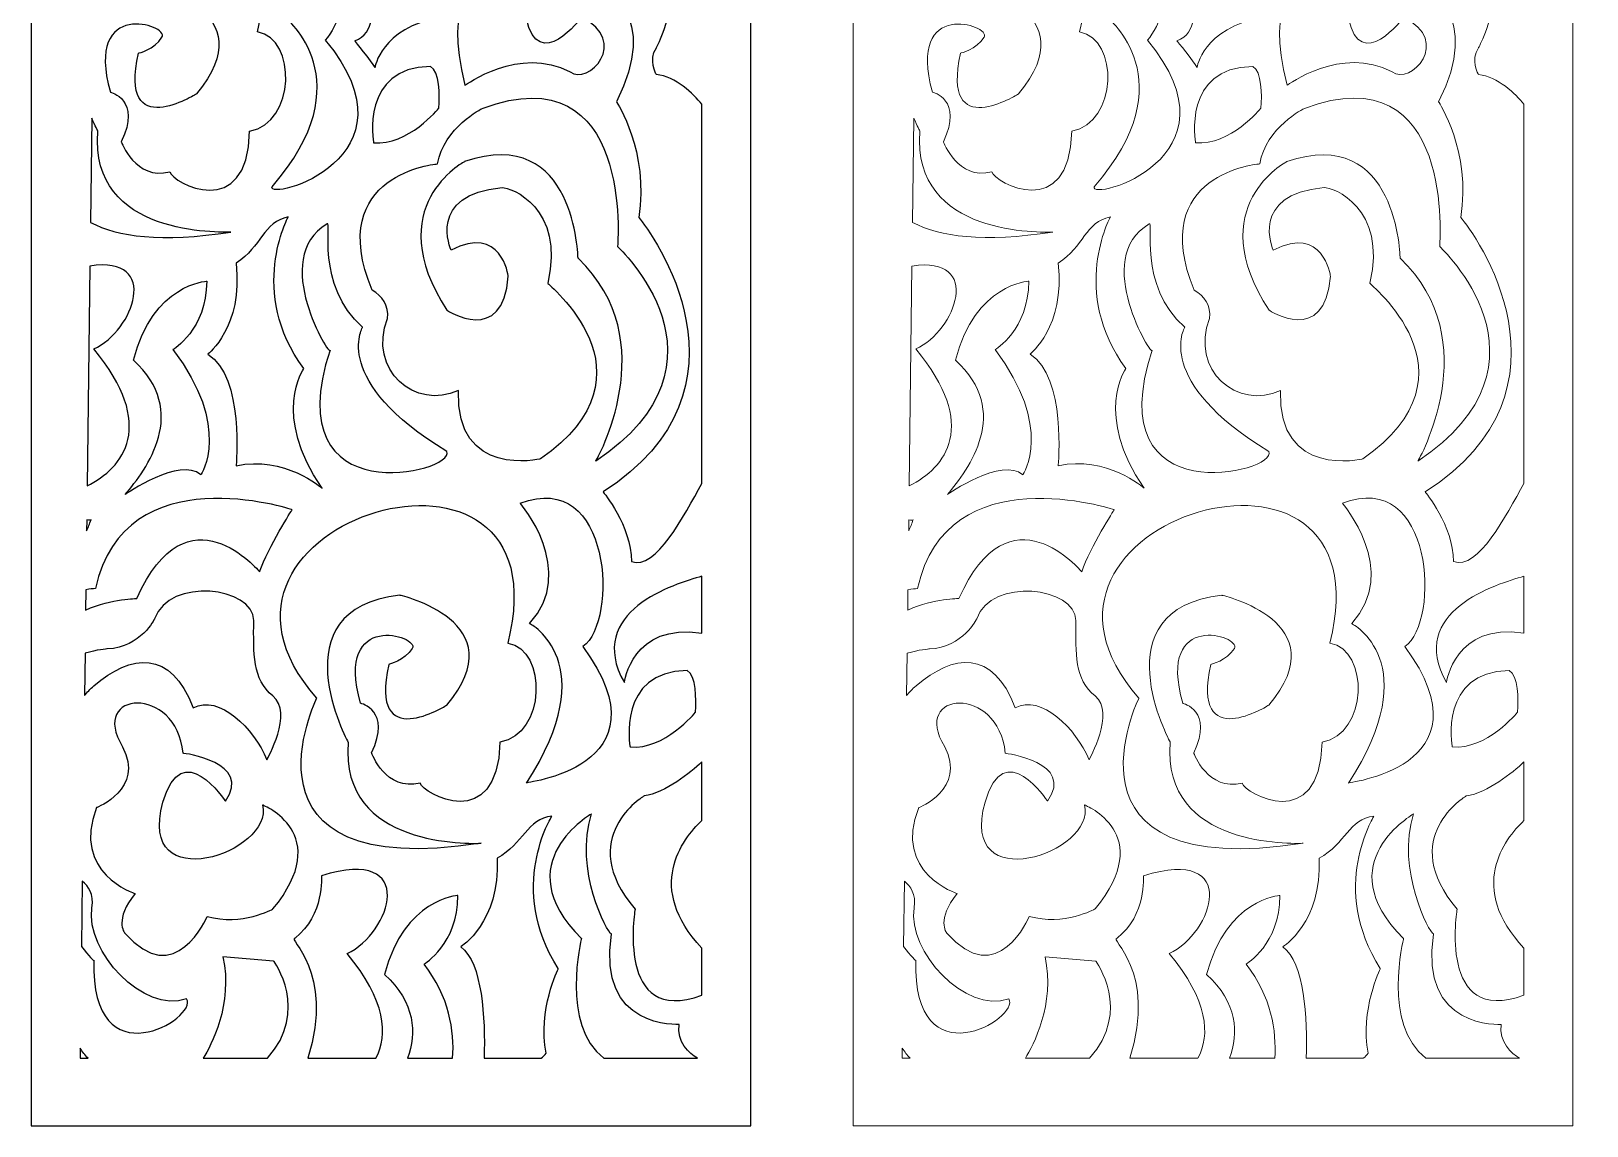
# Model space of a CAD drawing. Header units: centimetres. Extents: x -9.6 to 9.6, y -13.4 to 12.2.
# Drawn here: x -9.62 to 9.65, y -13.44 to 0.12 of the extents above; entities that cross this region are included whole.
import ezdxf

# ---------------------------------------------------------------- set-up
doc = ezdxf.new("R2010")
doc.units = ezdxf.units.CM
doc.header["$MEASUREMENT"] = 0
doc.layers.add('layer 1', color=7, linetype='Continuous')

msp = doc.modelspace()

# ---------------------------------------------------------------- linework, layer by layer
at = {"layer": 'layer 1', "color": 250}
for points, knots in [([(-0.70896, -13.44259), (-0.70896, -13.44259), (-9.62406, -13.44259), (-9.62406, -13.44259), (-9.62406, -13.44259), (-9.62406, -13.44259), (-9.62406, 12.16427), (-9.62406, 12.16427), (-9.62406, 12.16427), (-9.62406, 12.16427), (-0.70896, 12.16427), (-0.70896, 12.16427), (-0.70896, 12.16427), (-0.70896, 12.16427), (-0.70896, -13.44259), (-0.70896, -13.44259)], [0, 0, 0, 0, 0.2, 0.2, 0.2, 0.2, 0.4, 0.4, 0.4, 0.4, 0.6, 0.6, 0.6, 0.6, 1, 1, 1, 1]), ([(-1.31527, -0.78481), (-1.31527, -0.78481), (-1.31527, -5.48354), (-1.31527, -5.48354), (-1.31527, -5.48354), (-1.53964, -5.88257), (-1.87876, -6.56189), (-2.18919, -6.4525), (-2.18919, -6.4525), (-2.18919, -6.00392), (-2.53939, -5.58999), (-2.53939, -5.58999), (-2.53939, -5.58999), (-0.53621, -4.30735), (-1.93994, -2.36253), (-2.09833, -2.19111), (-2.09833, -2.19111), (-1.96608, -1.37347), (-2.37248, -0.75725), (-2.37248, -0.75725), (-2.37248, -0.75725), (-1.83291, 0.31002), (-2.50197, 0.6859), (-2.66967, 0.76539), (-2.66967, 0.76539), (-3.6962, 1.23154), (-3.48901, 0.27683), (-3.48901, 0.27683), (-3.48901, 0.27683), (-3.34272, -0.41908), (-2.80601, 0.28692), (-2.80601, 0.28692), (-2.80601, 0.28692), (-2.19776, -0.00765), (-2.72737, -0.56253), (-2.94757, -0.38582), (-2.94757, -0.38582), (-3.57682, -0.05443), (-4.24975, -0.55151), (-4.24975, -0.55151), (-4.24975, -0.55151), (-4.52767, 0.54205), (-4.08882, 0.6911), (-4.08882, 0.6911), (-4.08882, 0.6911), (-3.86936, 0.90657), (-3.85472, 1.27099), (-3.85472, 1.27099), (-3.85472, 1.27099), (-3.29879, 2.23185), (-2.3185, 1.70178), (-2.3185, 1.70178), (-2.3185, 1.70178), (-1.22127, 1.08872), (-1.87959, -0.08759), (-1.87959, -0.08759), (-1.87959, -0.08759), (-1.98195, -0.23672), (-1.87959, -0.41892), (-1.87959, -0.41892), (-1.87959, -0.41892), (-1.63843, -0.44274), (-1.41974, -0.66229), (-1.31527, -0.78481)], [0, 0, 0, 0, 0.05882353, 0.05882353, 0.05882353, 0.05882353, 0.11764706, 0.11764706, 0.11764706, 0.11764706, 0.17647059, 0.17647059, 0.17647059, 0.17647059, 0.23529412, 0.23529412, 0.23529412, 0.23529412, 0.29411765, 0.29411765, 0.29411765, 0.29411765, 0.35294118, 0.35294118, 0.35294118, 0.35294118, 0.41176471, 0.41176471, 0.41176471, 0.41176471, 0.47058824, 0.47058824, 0.47058824, 0.47058824, 0.52941176, 0.52941176, 0.52941176, 0.52941176, 0.58823529, 0.58823529, 0.58823529, 0.58823529, 0.64705882, 0.64705882, 0.64705882, 0.64705882, 0.70588235, 0.70588235, 0.70588235, 0.70588235, 0.76470588, 0.76470588, 0.76470588, 0.76470588, 0.82352941, 0.82352941, 0.82352941, 0.82352941, 0.88235294, 0.88235294, 0.88235294, 0.88235294, 1, 1, 1, 1]), ([(-8.85652, 0.39994), (-8.85652, 0.39994), (-8.84199, 1.57178), (-8.84199, 1.57178), (-8.84199, 1.57178), (-7.86499, 2.09069), (-6.38556, 1.84351), (-6.8209, 0.10898), (-6.8209, 0.10898), (-6.32829, 0.02531), (-6.34751, -1.0181), (-6.91788, -1.11998), (-6.91788, -1.11998), (-6.94333, -2.2642), (-7.87552, -1.75793), (-7.90616, -1.62469), (-7.90616, -1.62469), (-8.3324, -1.73439), (-8.50692, -1.25161), (-8.50692, -1.25161), (-8.50692, -1.25161), (-8.25501, -0.72498), (-8.64255, -0.6372), (-8.64255, -0.6372), (-8.64255, -0.6372), (-8.97204, 0.52593), (-7.90616, 0.1967), (-8.003, 0.04312), (-8.003, 0.04312), (-8.09995, -0.11047), (-8.29372, -0.15437), (-8.29372, -0.15437), (-8.29372, -0.15437), (-8.54562, -1.27354), (-7.57682, -0.6591), (-7.57682, -0.6591), (-7.57682, -0.6591), (-6.70467, 0.37228), (-8.158, 0.70148), (-8.158, 0.70148), (-8.158, 0.70148), (-8.49875, 0.66243), (-8.71935, 0.55029), (-8.85652, 0.39994)], [0, 0, 0, 0, 0.08333333, 0.08333333, 0.08333333, 0.08333333, 0.16666667, 0.16666667, 0.16666667, 0.16666667, 0.25, 0.25, 0.25, 0.25, 0.33333333, 0.33333333, 0.33333333, 0.33333333, 0.41666667, 0.41666667, 0.41666667, 0.41666667, 0.5, 0.5, 0.5, 0.5, 0.58333333, 0.58333333, 0.58333333, 0.58333333, 0.66666667, 0.66666667, 0.66666667, 0.66666667, 0.75, 0.75, 0.75, 0.75, 0.83333333, 0.83333333, 0.83333333, 0.83333333, 1, 1, 1, 1]), ([(-6.45564, 1.54595), (-6.53828, 1.59268), (-6.04598, 0.98215), (-6.47833, 0.29196), (-6.47833, 0.29196), (-6.47833, 0.29196), (-5.48615, -0.49619), (-6.6401, -1.80827), (-6.6401, -1.80827), (-6.71104, -1.99762), (-4.75947, -1.46395), (-5.98052, 0.00822), (-5.98052, 0.00822), (-5.67371, 0.33019), (-5.3691, 1.8136), (-6.45564, 1.54595)], [0, 0, 0, 0, 0.2, 0.2, 0.2, 0.2, 0.4, 0.4, 0.4, 0.4, 0.6, 0.6, 0.6, 0.6, 1, 1, 1, 1]), ([(-4.40164, 0.83833), (-4.40164, 0.83833), (-5.14112, 0.99656), (-5.40619, 0.45845), (-5.40619, 0.45845), (-5.40619, 0.45845), (-5.35038, 0.07867), (-5.61543, -0.00049), (-5.61543, -0.00049), (-5.61543, -0.00049), (-5.40619, -0.25376), (-5.36429, -0.33292), (-5.36429, -0.33292), (-5.36429, -0.33292), (-5.30845, 0.14186), (-4.54117, 0.30023), (-4.54117, 0.30023), (-4.58229, 0.47534), (-4.53259, 0.72688), (-4.40164, 0.83833)], [0, 0, 0, 0, 0.16666667, 0.16666667, 0.16666667, 0.16666667, 0.33333333, 0.33333333, 0.33333333, 0.33333333, 0.5, 0.5, 0.5, 0.5, 0.66666667, 0.66666667, 0.66666667, 0.66666667, 1, 1, 1, 1]), ([(-5.20931, -3.44075), (-5.45754, -4.07959), (-4.86137, -4.58244), (-4.33145, -4.33318), (-4.33145, -4.33318), (-4.3701, -5.42972), (-3.3134, -5.18118), (-3.3134, -5.18118), (-3.3134, -5.18118), (-1.7881, -4.11361), (-3.25629, -3.0028), (-3.22319, -3.0028), (-3.22319, -3.0028), (-3.00633, -2.06677), (-3.68467, -1.81384), (-3.79024, -1.81863), (-3.79024, -1.81863), (-4.73098, -1.90636), (-4.42163, -2.59349), (-4.42163, -2.59349), (-4.42163, -2.59349), (-3.80307, -2.27184), (-3.71293, -2.91505), (-3.71293, -2.91505), (-3.71293, -2.91505), (-3.77733, -3.79223), (-4.47321, -3.33912), (-4.47321, -3.33912), (-4.47321, -3.33912), (-5.31076, -2.05252), (-4.25417, -1.49693), (-4.25417, -1.49693), (-4.25417, -1.49693), (-2.87525, -1.02907), (-2.84948, -2.69581), (-2.84948, -2.69581), (-2.84948, -2.69581), (-1.76696, -3.71915), (-2.63031, -5.21045), (-2.63031, -5.21045), (-2.63031, -5.21045), (-0.80052, -3.98229), (-2.35975, -2.54958), (-2.35975, -2.54958), (-2.35975, -2.54958), (-2.35975, -2.54958), (-2.15356, -0.13724), (-4.03503, -0.83915), (-4.03503, -0.83915), (-4.03503, -0.83915), (-4.51179, -1.073), (-4.58918, -1.52617), (-4.58918, -1.52617), (-4.58918, -1.52617), (-5.99383, -1.64312), (-5.40108, -3.09053), (-5.40108, -3.09053), (-5.27548, -3.16067), (-5.19173, -3.28053), (-5.20931, -3.44075)], [0, 0, 0, 0, 0.0625, 0.0625, 0.0625, 0.0625, 0.125, 0.125, 0.125, 0.125, 0.1875, 0.1875, 0.1875, 0.1875, 0.25, 0.25, 0.25, 0.25, 0.3125, 0.3125, 0.3125, 0.3125, 0.375, 0.375, 0.375, 0.375, 0.4375, 0.4375, 0.4375, 0.4375, 0.5, 0.5, 0.5, 0.5, 0.5625, 0.5625, 0.5625, 0.5625, 0.625, 0.625, 0.625, 0.625, 0.6875, 0.6875, 0.6875, 0.6875, 0.75, 0.75, 0.75, 0.75, 0.8125, 0.8125, 0.8125, 0.8125, 0.875, 0.875, 0.875, 0.875, 1, 1, 1, 1]), ([(-4.57297, -0.8347), (-4.57297, -0.8347), (-4.95694, -1.30775), (-5.38323, -1.26385), (-5.38323, -1.26385), (-5.38323, -1.26385), (-5.55051, -0.32875), (-4.67563, -0.31944), (-4.67563, -0.31944), (-4.5615, -0.38222), (-4.56206, -0.67333), (-4.57297, -0.8347)], [0, 0, 0, 0, 0.25, 0.25, 0.25, 0.25, 0.5, 0.5, 0.5, 0.5, 1, 1, 1, 1]), ([(-8.88946, -2.25043), (-8.88946, -2.25043), (-8.8734, -0.95818), (-8.8734, -0.95818), (-8.8734, -0.95818), (-8.8308, -1.05841), (-8.79754, -1.11998), (-8.79754, -1.11998), (-8.79754, -1.11998), (-8.9064, -2.4333), (-7.26465, -2.3726), (-7.15035, -2.37082), (-7.15035, -2.37082), (-8.01279, -2.50264), (-8.55548, -2.42813), (-8.88946, -2.25043)], [0, 0, 0, 0, 0.2, 0.2, 0.2, 0.2, 0.4, 0.4, 0.4, 0.4, 0.6, 0.6, 0.6, 0.6, 1, 1, 1, 1]), ([(-6.43882, -2.18282), (-6.43882, -2.18282), (-6.94525, -3.1121), (-6.2468, -4.06115), (-6.2468, -4.06115), (-6.2468, -4.06115), (-6.64835, -4.63466), (-6.01972, -5.54419), (-6.01972, -5.54419), (-6.01972, -5.54419), (-6.49117, -5.12895), (-7.08484, -5.26729), (-7.08484, -5.26729), (-7.08484, -5.26729), (-6.98008, -4.16004), (-7.43403, -3.88322), (-7.43403, -3.88322), (-7.43403, -3.88322), (-6.99757, -3.54702), (-7.08484, -2.75613), (-7.08484, -2.75613), (-6.76393, -2.54646), (-6.7498, -2.24678), (-6.43882, -2.18282)], [0, 0, 0, 0, 0.14285714, 0.14285714, 0.14285714, 0.14285714, 0.28571429, 0.28571429, 0.28571429, 0.28571429, 0.42857143, 0.42857143, 0.42857143, 0.42857143, 0.57142857, 0.57142857, 0.57142857, 0.57142857, 0.71428571, 0.71428571, 0.71428571, 0.71428571, 1, 1, 1, 1]), ([(-5.95875, -2.26983), (-5.89186, -2.19784), (-6.10881, -3.03248), (-5.51777, -3.54954), (-5.51777, -3.54954), (-5.51777, -3.54954), (-5.91536, -4.21489), (-4.47418, -5.08793), (-4.47418, -5.08793), (-4.35774, -5.34809), (-6.59389, -5.8858), (-5.92092, -3.83206), (-5.92092, -3.83206), (-5.90958, -3.94749), (-6.67932, -2.69524), (-5.95875, -2.26983)], [0, 0, 0, 0, 0.2, 0.2, 0.2, 0.2, 0.4, 0.4, 0.4, 0.4, 0.6, 0.6, 0.6, 0.6, 1, 1, 1, 1]), ([(-8.92988, -5.51435), (-8.92988, -5.51435), (-8.89614, -2.79142), (-8.89614, -2.79142), (-8.89614, -2.79142), (-8.01253, -2.65757), (-8.35138, -3.59197), (-8.84795, -3.81884), (-8.84795, -3.81884), (-8.06273, -4.76547), (-8.47896, -5.29166), (-8.92988, -5.51435)], [0, 0, 0, 0, 0.25, 0.25, 0.25, 0.25, 0.5, 0.5, 0.5, 0.5, 1, 1, 1, 1]), ([(-8.45807, -5.62205), (-8.45807, -5.62205), (-7.78081, -5.14884), (-7.52142, -5.37728), (-7.52142, -5.37728), (-7.52142, -5.37728), (-7.13229, -4.7898), (-7.8673, -3.82691), (-7.8673, -3.82691), (-7.8673, -3.82691), (-7.44934, -3.58209), (-7.44934, -2.97829), (-7.44934, -2.97829), (-7.44934, -2.97829), (-8.11219, -3.01095), (-8.3572, -3.95748), (-8.3572, -3.95748), (-7.65537, -4.59694), (-8.19614, -5.30672), (-8.45807, -5.62205)], [0, 0, 0, 0, 0.16666667, 0.16666667, 0.16666667, 0.16666667, 0.33333333, 0.33333333, 0.33333333, 0.33333333, 0.5, 0.5, 0.5, 0.5, 0.66666667, 0.66666667, 0.66666667, 0.66666667, 1, 1, 1, 1]), ([(-3.72032, -7.462), (-2.96013, -4.43297), (-8.04006, -5.9386), (-6.08458, -8.14238), (-6.08458, -8.14238), (-6.08458, -8.14238), (-7.20856, -10.42474), (-4.04983, -9.94186), (-4.04983, -9.94186), (-4.16401, -9.9437), (-5.8058, -10.00439), (-5.69698, -8.69096), (-5.69698, -8.69096), (-5.69698, -8.69096), (-6.58837, -7.04519), (-5.05748, -6.86959), (-5.05748, -6.86959), (-5.05748, -6.86959), (-3.60406, -7.19872), (-4.47614, -8.23011), (-4.47614, -8.23011), (-4.47614, -8.23011), (-5.44512, -8.84463), (-5.19316, -7.72547), (-5.19316, -7.72547), (-5.19316, -7.72547), (-4.9993, -7.68155), (-4.90244, -7.52792), (-4.90244, -7.52792), (-4.80548, -7.37427), (-5.87146, -7.04516), (-5.54201, -8.20813), (-5.54201, -8.20813), (-5.54201, -8.20813), (-5.15442, -8.29595), (-5.40633, -8.82271), (-5.40633, -8.82271), (-5.40633, -8.82271), (-5.23189, -9.30545), (-4.80548, -9.19578), (-4.80548, -9.19578), (-4.7749, -9.32894), (-3.84277, -9.83524), (-3.81722, -8.69096), (-3.81722, -8.69096), (-3.24695, -8.58912), (-3.22767, -7.54573), (-3.72032, -7.462)], [0, 0, 0, 0, 0.07692308, 0.07692308, 0.07692308, 0.07692308, 0.15384615, 0.15384615, 0.15384615, 0.15384615, 0.23076923, 0.23076923, 0.23076923, 0.23076923, 0.30769231, 0.30769231, 0.30769231, 0.30769231, 0.38461538, 0.38461538, 0.38461538, 0.38461538, 0.46153846, 0.46153846, 0.46153846, 0.46153846, 0.53846154, 0.53846154, 0.53846154, 0.53846154, 0.61538462, 0.61538462, 0.61538462, 0.61538462, 0.69230769, 0.69230769, 0.69230769, 0.69230769, 0.76923077, 0.76923077, 0.76923077, 0.76923077, 0.84615385, 0.84615385, 0.84615385, 0.84615385, 1, 1, 1, 1]), ([(-8.94898, -7.05354), (-8.94898, -7.05354), (-8.94586, -6.80053), (-8.94586, -6.80053), (-8.94586, -6.80053), (-8.89742, -6.79373), (-8.85593, -6.78909), (-8.82718, -6.78645), (-8.82718, -6.78645), (-8.46084, -5.12387), (-6.39087, -5.80971), (-6.39087, -5.80971), (-6.39087, -5.80971), (-6.39087, -5.80971), (-6.68394, -6.26688), (-6.79388, -6.57867), (-6.79388, -6.57867), (-6.79388, -6.57867), (-7.69138, -5.498), (-8.31435, -6.91119), (-8.31435, -6.91119), (-8.31435, -6.91119), (-8.61485, -6.90345), (-8.94898, -7.05354)], [0, 0, 0, 0, 0.14285714, 0.14285714, 0.14285714, 0.14285714, 0.28571429, 0.28571429, 0.28571429, 0.28571429, 0.42857143, 0.42857143, 0.42857143, 0.42857143, 0.57142857, 0.57142857, 0.57142857, 0.57142857, 0.71428571, 0.71428571, 0.71428571, 0.71428571, 1, 1, 1, 1]), ([(-3.56532, -5.72838), (-3.56532, -5.72838), (-2.84831, -6.56233), (-3.44905, -7.22064), (-3.44905, -7.22064), (-3.44905, -7.22064), (-2.51884, -7.70347), (-3.48781, -9.19578), (-3.48781, -9.19578), (-3.56657, -9.19578), (-1.67885, -9.02002), (-2.79014, -7.50595), (-2.79014, -7.50595), (-2.34657, -7.19198), (-2.43685, -5.29662), (-3.56532, -5.72838)], [0, 0, 0, 0, 0.2, 0.2, 0.2, 0.2, 0.4, 0.4, 0.4, 0.4, 0.6, 0.6, 0.6, 0.6, 1, 1, 1, 1]), ([(-8.93682, -6.07059), (-8.93682, -6.07059), (-8.93501, -5.93543), (-8.93501, -5.93543), (-8.93501, -5.93543), (-8.90471, -5.94072), (-8.88561, -5.94207), (-8.88219, -5.93442), (-8.88219, -5.93442), (-8.8986, -5.98348), (-8.91693, -6.02868), (-8.93682, -6.07059)], [0, 0, 0, 0, 0.25, 0.25, 0.25, 0.25, 0.5, 0.5, 0.5, 0.5, 1, 1, 1, 1]), ([(-8.96207, -8.11151), (-8.96207, -8.11151), (-8.95561, -7.58786), (-8.95561, -7.58786), (-8.95561, -7.58786), (-8.81148, -7.54325), (-8.68061, -7.53464), (-8.68061, -7.53464), (-8.68061, -7.53464), (-8.25937, -7.51379), (-8.09444, -7.1606), (-8.09444, -7.1606), (-8.09444, -7.1606), (-7.91132, -6.64101), (-6.86712, -6.76567), (-6.86712, -7.18138), (-6.86712, -7.18138), (-6.86712, -7.59696), (-6.8854, -7.90868), (-6.62903, -8.11652), (-6.62903, -8.11652), (-6.37259, -8.32434), (-6.70227, -8.90621), (-6.70227, -8.90621), (-6.70227, -8.90621), (-6.86495, -8.51696), (-7.29645, -8.09349), (-7.61817, -8.26202), (-7.61817, -8.26202), (-7.89293, -7.53464), (-8.38758, -7.59696), (-8.84556, -7.99186), (-8.84556, -7.99186), (-8.89288, -8.03265), (-8.9311, -8.07243), (-8.96207, -8.11151)], [0, 0, 0, 0, 0.1, 0.1, 0.1, 0.1, 0.2, 0.2, 0.2, 0.2, 0.3, 0.3, 0.3, 0.3, 0.4, 0.4, 0.4, 0.4, 0.5, 0.5, 0.5, 0.5, 0.6, 0.6, 0.6, 0.6, 0.7, 0.7, 0.7, 0.7, 0.8, 0.8, 0.8, 0.8, 1, 1, 1, 1]), ([(-1.31527, -6.63401), (-1.31527, -6.63401), (-1.31527, -7.33824), (-1.31527, -7.33824), (-1.31527, -7.33824), (-2.18134, -7.20459), (-2.27568, -7.9522), (-2.27568, -7.9522), (-2.27568, -7.9522), (-2.77465, -7.06985), (-1.64894, -6.72735), (-1.31527, -6.63401)], [0, 0, 0, 0, 0.25, 0.25, 0.25, 0.25, 0.5, 0.5, 0.5, 0.5, 1, 1, 1, 1]), ([(-1.39492, -8.31789), (-1.39492, -8.31789), (-1.77887, -8.79093), (-2.20524, -8.74713), (-2.20524, -8.74713), (-2.20524, -8.74713), (-2.37242, -7.81201), (-1.49762, -7.80268), (-1.49762, -7.80268), (-1.38347, -7.8655), (-1.38396, -8.15664), (-1.39492, -8.31789)], [0, 0, 0, 0, 0.25, 0.25, 0.25, 0.25, 0.5, 0.5, 0.5, 0.5, 1, 1, 1, 1]), ([(-6.75717, -9.46735), (-6.75717, -9.46735), (-5.85966, -9.82059), (-6.62903, -10.75573), (-6.62903, -10.75573), (-6.62903, -10.75573), (-7.0151, -10.96968), (-7.44354, -10.84841), (-7.44354, -10.84841), (-7.44354, -10.84841), (-7.83633, -11.77838), (-8.46719, -11.05057), (-8.46719, -11.05057), (-8.46719, -11.05057), (-8.5981, -10.88881), (-8.33628, -10.56529), (-8.33628, -10.56529), (-8.33628, -10.56529), (-9.13376, -10.30924), (-8.8124, -9.50049), (-8.8124, -9.50049), (-8.8124, -9.50049), (-8.21731, -9.27128), (-8.49097, -8.74565), (-8.49097, -8.74565), (-8.91732, -8.05266), (-7.82403, -7.9695), (-7.74115, -8.8265), (-7.74115, -8.8265), (-7.74115, -8.8265), (-6.87229, -8.93444), (-7.21744, -9.41955), (-7.21744, -9.41955), (-7.21744, -9.41955), (-7.75546, -8.59849), (-7.99117, -9.43305), (-7.99117, -9.43305), (-8.32957, -10.63191), (-6.61643, -10.06336), (-6.75717, -9.46735)], [0, 0, 0, 0, 0.09090909, 0.09090909, 0.09090909, 0.09090909, 0.18181818, 0.18181818, 0.18181818, 0.18181818, 0.27272727, 0.27272727, 0.27272727, 0.27272727, 0.36363636, 0.36363636, 0.36363636, 0.36363636, 0.45454545, 0.45454545, 0.45454545, 0.45454545, 0.54545455, 0.54545455, 0.54545455, 0.54545455, 0.63636364, 0.63636364, 0.63636364, 0.63636364, 0.72727273, 0.72727273, 0.72727273, 0.72727273, 0.81818182, 0.81818182, 0.81818182, 0.81818182, 1, 1, 1, 1]), ([(-1.31527, -8.93485), (-1.31527, -8.93485), (-1.31527, -9.65999), (-1.31527, -9.65999), (-1.31527, -9.65999), (-1.56236, -9.89404), (-2.01975, -10.49022), (-1.31527, -11.24178), (-1.31527, -11.24178), (-1.31527, -11.24178), (-1.31527, -11.82372), (-1.31527, -11.82372), (-1.31527, -11.82372), (-2.39086, -12.2185), (-2.14295, -10.75741), (-2.14295, -10.75741), (-2.14295, -10.75741), (-2.89655, -9.87443), (-2.03168, -9.35594), (-2.03168, -9.35594), (-2.03168, -9.35594), (-1.76226, -9.31513), (-1.46003, -9.0671), (-1.31527, -8.93485)], [0, 0, 0, 0, 0.14285714, 0.14285714, 0.14285714, 0.14285714, 0.28571429, 0.28571429, 0.28571429, 0.28571429, 0.42857143, 0.42857143, 0.42857143, 0.42857143, 0.57142857, 0.57142857, 0.57142857, 0.57142857, 0.71428571, 0.71428571, 0.71428571, 0.71428571, 1, 1, 1, 1]), ([(-3.30612, -12.60508), (-3.30612, -12.60508), (-4.01257, -12.60508), (-4.01257, -12.60508), (-4.01257, -12.60508), (-3.99907, -12.10798), (-4.03286, -11.41754), (-4.30316, -11.2245), (-4.30316, -11.2245), (-4.30316, -11.2245), (-3.81278, -10.92304), (-3.85228, -10.12711), (-3.85228, -10.12711), (-3.51947, -9.94278), (-3.48734, -9.64492), (-3.17322, -9.60525), (-3.17322, -9.60525), (-3.17322, -9.60525), (-3.73443, -10.49315), (-3.09475, -11.49418), (-3.09475, -11.49418), (-3.09475, -11.49418), (-3.34828, -12.00942), (-3.24626, -12.54306), (-3.24626, -12.54306), (-3.2612, -12.56542), (-3.28154, -12.58579), (-3.30612, -12.60508)], [0, 0, 0, 0, 0.125, 0.125, 0.125, 0.125, 0.25, 0.25, 0.25, 0.25, 0.375, 0.375, 0.375, 0.375, 0.5, 0.5, 0.5, 0.5, 0.625, 0.625, 0.625, 0.625, 0.75, 0.75, 0.75, 0.75, 1, 1, 1, 1]), ([(-1.3689, -12.60508), (-1.3689, -12.60508), (-2.52923, -12.60508), (-2.52923, -12.60508), (-2.52923, -12.60508), (-3.07431, -12.19381), (-2.80686, -11.11975), (-2.80686, -11.11975), (-2.80686, -11.11975), (-3.76404, -10.18049), (-2.66151, -9.5681), (-2.68334, -9.57799), (-2.68334, -9.57799), (-2.90197, -10.26471), (-2.48578, -11.06359), (-2.43626, -11.06359), (-2.43626, -11.06359), (-2.62158, -12.25499), (-1.5961, -12.18494), (-1.5961, -12.18494), (-1.5961, -12.18494), (-1.6301, -12.40653), (-1.47151, -12.54204), (-1.3689, -12.60508)], [0, 0, 0, 0, 0.14285714, 0.14285714, 0.14285714, 0.14285714, 0.28571429, 0.28571429, 0.28571429, 0.28571429, 0.42857143, 0.42857143, 0.42857143, 0.42857143, 0.57142857, 0.57142857, 0.57142857, 0.57142857, 0.71428571, 0.71428571, 0.71428571, 0.71428571, 1, 1, 1, 1]), ([(-5.3539, -12.60508), (-5.3539, -12.60508), (-6.19702, -12.60508), (-6.19702, -12.60508), (-6.19702, -12.60508), (-5.85516, -11.51469), (-6.46283, -11.12806), (-6.35496, -11.11587), (-6.35496, -11.11587), (-5.98915, -10.83307), (-6.02893, -10.34345), (-6.02893, -10.34345), (-6.02893, -10.34345), (-4.81413, -9.97044), (-5.16844, -11.05972), (-5.70997, -11.30721), (-5.70997, -11.30721), (-5.22637, -11.89022), (-5.19856, -12.31363), (-5.3539, -12.60508)], [0, 0, 0, 0, 0.16666667, 0.16666667, 0.16666667, 0.16666667, 0.33333333, 0.33333333, 0.33333333, 0.33333333, 0.5, 0.5, 0.5, 0.5, 0.66666667, 0.66666667, 0.66666667, 0.66666667, 1, 1, 1, 1]), ([(-9.00059, -11.21878), (-9.00059, -11.21878), (-8.99055, -10.40949), (-8.99055, -10.40949), (-8.99055, -10.40949), (-8.91481, -10.47108), (-8.84292, -10.57016), (-8.87019, -10.7398), (-8.87019, -10.7398), (-8.95643, -11.27592), (-8.23665, -12.06004), (-7.69739, -11.86705), (-7.69739, -11.86705), (-7.54585, -12.11278), (-8.89643, -12.90171), (-8.84653, -11.3891), (-8.84653, -11.3891), (-8.83783, -11.41268), (-8.91312, -11.34046), (-9.00059, -11.21878)], [0, 0, 0, 0, 0.16666667, 0.16666667, 0.16666667, 0.16666667, 0.33333333, 0.33333333, 0.33333333, 0.33333333, 0.5, 0.5, 0.5, 0.5, 0.66666667, 0.66666667, 0.66666667, 0.66666667, 1, 1, 1, 1]), ([(-4.40284, -12.60508), (-4.40284, -12.60508), (-4.96105, -12.60508), (-4.96105, -12.60508), (-4.96105, -12.60508), (-4.85027, -12.28925), (-4.86235, -11.91827), (-5.24634, -11.56848), (-5.24634, -11.56848), (-5.00139, -10.62195), (-4.33844, -10.58925), (-4.33844, -10.58925), (-4.33844, -10.58925), (-4.33844, -11.19323), (-4.75638, -11.43793), (-4.75638, -11.43793), (-4.75638, -11.43793), (-4.4456, -11.84513), (-4.37766, -12.26091), (-4.40284, -12.60508)], [0, 0, 0, 0, 0.16666667, 0.16666667, 0.16666667, 0.16666667, 0.33333333, 0.33333333, 0.33333333, 0.33333333, 0.5, 0.5, 0.5, 0.5, 0.66666667, 0.66666667, 0.66666667, 0.66666667, 1, 1, 1, 1]), ([(-6.69713, -12.60508), (-6.69713, -12.60508), (-7.4919, -12.60508), (-7.4919, -12.60508), (-7.4919, -12.60508), (-7.39842, -12.45282), (-7.1189, -11.93328), (-7.24816, -11.34741), (-7.24816, -11.34741), (-7.24816, -11.34741), (-6.61966, -11.40116), (-6.61966, -11.40116), (-6.61966, -11.40116), (-6.61966, -11.40116), (-6.16385, -12.01417), (-6.69713, -12.60508)], [0, 0, 0, 0, 0.2, 0.2, 0.2, 0.2, 0.4, 0.4, 0.4, 0.4, 0.6, 0.6, 0.6, 0.6, 1, 1, 1, 1]), ([(-8.91925, -12.60508), (-8.91925, -12.60508), (-9.01775, -12.60508), (-9.01775, -12.60508), (-9.01775, -12.60508), (-9.01775, -12.60508), (-9.0162, -12.48134), (-9.0162, -12.48134), (-9.0162, -12.48134), (-8.9874, -12.52393), (-8.95537, -12.56533), (-8.91925, -12.60508)], [0, 0, 0, 0, 0.25, 0.25, 0.25, 0.25, 0.5, 0.5, 0.5, 0.5, 1, 1, 1, 1])]:
    msp.add_open_spline(points, degree=3, knots=knots, dxfattribs=at)
at = {"layer": 'layer 1', "color": 242, "lineweight": 9}
for points, knots in [([(9.47414, -13.44259), (9.47414, -13.44259), (0.55904, -13.44259), (0.55904, -13.44259), (0.55904, -13.44259), (0.55904, -13.44259), (0.55904, 12.16427), (0.55904, 12.16427), (0.55904, 12.16427), (0.55904, 12.16427), (9.47414, 12.16427), (9.47414, 12.16427), (9.47414, 12.16427), (9.47414, 12.16427), (9.47414, -13.44259), (9.47414, -13.44259)], [0, 0, 0, 0, 0.2, 0.2, 0.2, 0.2, 0.4, 0.4, 0.4, 0.4, 0.6, 0.6, 0.6, 0.6, 1, 1, 1, 1]), ([(8.86783, -0.78481), (8.86783, -0.78481), (8.86783, -5.48354), (8.86783, -5.48354), (8.86783, -5.48354), (8.64346, -5.88257), (8.30434, -6.56189), (7.99391, -6.4525), (7.99391, -6.4525), (7.99391, -6.00392), (7.64371, -5.58999), (7.64371, -5.58999), (7.64371, -5.58999), (9.64689, -4.30735), (8.24316, -2.36253), (8.08477, -2.19111), (8.08477, -2.19111), (8.21702, -1.37347), (7.81062, -0.75725), (7.81062, -0.75725), (7.81062, -0.75725), (8.35019, 0.31002), (7.68113, 0.6859), (7.51343, 0.76539), (7.51343, 0.76539), (6.4869, 1.23154), (6.69409, 0.27683), (6.69409, 0.27683), (6.69409, 0.27683), (6.84038, -0.41908), (7.37709, 0.28692), (7.37709, 0.28692), (7.37709, 0.28692), (7.98534, -0.00765), (7.45573, -0.56253), (7.23553, -0.38582), (7.23553, -0.38582), (6.60628, -0.05443), (5.93335, -0.55151), (5.93335, -0.55151), (5.93335, -0.55151), (5.65543, 0.54205), (6.09428, 0.6911), (6.09428, 0.6911), (6.09428, 0.6911), (6.31374, 0.90657), (6.32838, 1.27099), (6.32838, 1.27099), (6.32838, 1.27099), (6.88431, 2.23185), (7.8646, 1.70178), (7.8646, 1.70178), (7.8646, 1.70178), (8.96183, 1.08872), (8.30351, -0.08759), (8.30351, -0.08759), (8.30351, -0.08759), (8.20115, -0.23672), (8.30351, -0.41892), (8.30351, -0.41892), (8.30351, -0.41892), (8.54467, -0.44274), (8.76336, -0.66229), (8.86783, -0.78481)], [0, 0, 0, 0, 0.05882353, 0.05882353, 0.05882353, 0.05882353, 0.11764706, 0.11764706, 0.11764706, 0.11764706, 0.17647059, 0.17647059, 0.17647059, 0.17647059, 0.23529412, 0.23529412, 0.23529412, 0.23529412, 0.29411765, 0.29411765, 0.29411765, 0.29411765, 0.35294118, 0.35294118, 0.35294118, 0.35294118, 0.41176471, 0.41176471, 0.41176471, 0.41176471, 0.47058824, 0.47058824, 0.47058824, 0.47058824, 0.52941176, 0.52941176, 0.52941176, 0.52941176, 0.58823529, 0.58823529, 0.58823529, 0.58823529, 0.64705882, 0.64705882, 0.64705882, 0.64705882, 0.70588235, 0.70588235, 0.70588235, 0.70588235, 0.76470588, 0.76470588, 0.76470588, 0.76470588, 0.82352941, 0.82352941, 0.82352941, 0.82352941, 0.88235294, 0.88235294, 0.88235294, 0.88235294, 1, 1, 1, 1]), ([(1.32658, 0.39994), (1.32658, 0.39994), (1.34111, 1.57178), (1.34111, 1.57178), (1.34111, 1.57178), (2.31811, 2.09069), (3.79754, 1.84351), (3.3622, 0.10898), (3.3622, 0.10898), (3.85481, 0.02531), (3.83559, -1.0181), (3.26522, -1.11998), (3.26522, -1.11998), (3.23977, -2.2642), (2.30758, -1.75793), (2.27694, -1.62469), (2.27694, -1.62469), (1.8507, -1.73439), (1.67618, -1.25161), (1.67618, -1.25161), (1.67618, -1.25161), (1.92809, -0.72498), (1.54055, -0.6372), (1.54055, -0.6372), (1.54055, -0.6372), (1.21106, 0.52593), (2.27694, 0.1967), (2.1801, 0.04312), (2.1801, 0.04312), (2.08315, -0.11047), (1.88938, -0.15437), (1.88938, -0.15437), (1.88938, -0.15437), (1.63748, -1.27354), (2.60628, -0.6591), (2.60628, -0.6591), (2.60628, -0.6591), (3.47843, 0.37228), (2.0251, 0.70148), (2.0251, 0.70148), (2.0251, 0.70148), (1.68435, 0.66243), (1.46375, 0.55029), (1.32658, 0.39994)], [0, 0, 0, 0, 0.08333333, 0.08333333, 0.08333333, 0.08333333, 0.16666667, 0.16666667, 0.16666667, 0.16666667, 0.25, 0.25, 0.25, 0.25, 0.33333333, 0.33333333, 0.33333333, 0.33333333, 0.41666667, 0.41666667, 0.41666667, 0.41666667, 0.5, 0.5, 0.5, 0.5, 0.58333333, 0.58333333, 0.58333333, 0.58333333, 0.66666667, 0.66666667, 0.66666667, 0.66666667, 0.75, 0.75, 0.75, 0.75, 0.83333333, 0.83333333, 0.83333333, 0.83333333, 1, 1, 1, 1]), ([(3.72746, 1.54595), (3.64482, 1.59268), (4.13712, 0.98215), (3.70477, 0.29196), (3.70477, 0.29196), (3.70477, 0.29196), (4.69695, -0.49619), (3.543, -1.80827), (3.543, -1.80827), (3.47206, -1.99762), (5.42363, -1.46395), (4.20258, 0.00822), (4.20258, 0.00822), (4.50939, 0.33019), (4.814, 1.8136), (3.72746, 1.54595)], [0, 0, 0, 0, 0.2, 0.2, 0.2, 0.2, 0.4, 0.4, 0.4, 0.4, 0.6, 0.6, 0.6, 0.6, 1, 1, 1, 1]), ([(5.78146, 0.83833), (5.78146, 0.83833), (5.04198, 0.99656), (4.77691, 0.45845), (4.77691, 0.45845), (4.77691, 0.45845), (4.83272, 0.07867), (4.56767, -0.00049), (4.56767, -0.00049), (4.56767, -0.00049), (4.77691, -0.25376), (4.81881, -0.33292), (4.81881, -0.33292), (4.81881, -0.33292), (4.87465, 0.14186), (5.64193, 0.30023), (5.64193, 0.30023), (5.60081, 0.47534), (5.65051, 0.72688), (5.78146, 0.83833)], [0, 0, 0, 0, 0.16666667, 0.16666667, 0.16666667, 0.16666667, 0.33333333, 0.33333333, 0.33333333, 0.33333333, 0.5, 0.5, 0.5, 0.5, 0.66666667, 0.66666667, 0.66666667, 0.66666667, 1, 1, 1, 1]), ([(4.97379, -3.44075), (4.72556, -4.07959), (5.32173, -4.58244), (5.85165, -4.33318), (5.85165, -4.33318), (5.813, -5.42972), (6.8697, -5.18118), (6.8697, -5.18118), (6.8697, -5.18118), (8.395, -4.11361), (6.92681, -3.0028), (6.95991, -3.0028), (6.95991, -3.0028), (7.17677, -2.06677), (6.49843, -1.81384), (6.39286, -1.81863), (6.39286, -1.81863), (5.45212, -1.90636), (5.76147, -2.59349), (5.76147, -2.59349), (5.76147, -2.59349), (6.38003, -2.27184), (6.47017, -2.91505), (6.47017, -2.91505), (6.47017, -2.91505), (6.40577, -3.79223), (5.70989, -3.33912), (5.70989, -3.33912), (5.70989, -3.33912), (4.87234, -2.05252), (5.92893, -1.49693), (5.92893, -1.49693), (5.92893, -1.49693), (7.30785, -1.02907), (7.33362, -2.69581), (7.33362, -2.69581), (7.33362, -2.69581), (8.41614, -3.71915), (7.55279, -5.21045), (7.55279, -5.21045), (7.55279, -5.21045), (9.38258, -3.98229), (7.82335, -2.54958), (7.82335, -2.54958), (7.82335, -2.54958), (7.82335, -2.54958), (8.02954, -0.13724), (6.14807, -0.83915), (6.14807, -0.83915), (6.14807, -0.83915), (5.67131, -1.073), (5.59392, -1.52617), (5.59392, -1.52617), (5.59392, -1.52617), (4.18927, -1.64312), (4.78202, -3.09053), (4.78202, -3.09053), (4.90762, -3.16067), (4.99137, -3.28053), (4.97379, -3.44075)], [0, 0, 0, 0, 0.0625, 0.0625, 0.0625, 0.0625, 0.125, 0.125, 0.125, 0.125, 0.1875, 0.1875, 0.1875, 0.1875, 0.25, 0.25, 0.25, 0.25, 0.3125, 0.3125, 0.3125, 0.3125, 0.375, 0.375, 0.375, 0.375, 0.4375, 0.4375, 0.4375, 0.4375, 0.5, 0.5, 0.5, 0.5, 0.5625, 0.5625, 0.5625, 0.5625, 0.625, 0.625, 0.625, 0.625, 0.6875, 0.6875, 0.6875, 0.6875, 0.75, 0.75, 0.75, 0.75, 0.8125, 0.8125, 0.8125, 0.8125, 0.875, 0.875, 0.875, 0.875, 1, 1, 1, 1]), ([(5.61013, -0.8347), (5.61013, -0.8347), (5.22616, -1.30775), (4.79987, -1.26385), (4.79987, -1.26385), (4.79987, -1.26385), (4.63259, -0.32875), (5.50747, -0.31944), (5.50747, -0.31944), (5.6216, -0.38222), (5.62104, -0.67333), (5.61013, -0.8347)], [0, 0, 0, 0, 0.25, 0.25, 0.25, 0.25, 0.5, 0.5, 0.5, 0.5, 1, 1, 1, 1]), ([(1.29364, -2.25043), (1.29364, -2.25043), (1.3097, -0.95818), (1.3097, -0.95818), (1.3097, -0.95818), (1.3523, -1.05841), (1.38556, -1.11998), (1.38556, -1.11998), (1.38556, -1.11998), (1.2767, -2.4333), (2.91845, -2.3726), (3.03275, -2.37082), (3.03275, -2.37082), (2.17031, -2.50264), (1.62762, -2.42813), (1.29364, -2.25043)], [0, 0, 0, 0, 0.2, 0.2, 0.2, 0.2, 0.4, 0.4, 0.4, 0.4, 0.6, 0.6, 0.6, 0.6, 1, 1, 1, 1]), ([(3.74428, -2.18282), (3.74428, -2.18282), (3.23785, -3.1121), (3.9363, -4.06115), (3.9363, -4.06115), (3.9363, -4.06115), (3.53475, -4.63466), (4.16338, -5.54419), (4.16338, -5.54419), (4.16338, -5.54419), (3.69193, -5.12895), (3.09826, -5.26729), (3.09826, -5.26729), (3.09826, -5.26729), (3.20302, -4.16004), (2.74907, -3.88322), (2.74907, -3.88322), (2.74907, -3.88322), (3.18553, -3.54702), (3.09826, -2.75613), (3.09826, -2.75613), (3.41917, -2.54646), (3.4333, -2.24678), (3.74428, -2.18282)], [0, 0, 0, 0, 0.14285714, 0.14285714, 0.14285714, 0.14285714, 0.28571429, 0.28571429, 0.28571429, 0.28571429, 0.42857143, 0.42857143, 0.42857143, 0.42857143, 0.57142857, 0.57142857, 0.57142857, 0.57142857, 0.71428571, 0.71428571, 0.71428571, 0.71428571, 1, 1, 1, 1]), ([(4.22435, -2.26983), (4.29124, -2.19784), (4.07429, -3.03248), (4.66533, -3.54954), (4.66533, -3.54954), (4.66533, -3.54954), (4.26774, -4.21489), (5.70892, -5.08793), (5.70892, -5.08793), (5.82536, -5.34809), (3.58921, -5.8858), (4.26218, -3.83206), (4.26218, -3.83206), (4.27352, -3.94749), (3.50378, -2.69524), (4.22435, -2.26983)], [0, 0, 0, 0, 0.2, 0.2, 0.2, 0.2, 0.4, 0.4, 0.4, 0.4, 0.6, 0.6, 0.6, 0.6, 1, 1, 1, 1]), ([(1.25322, -5.51435), (1.25322, -5.51435), (1.28696, -2.79142), (1.28696, -2.79142), (1.28696, -2.79142), (2.17057, -2.65757), (1.83172, -3.59197), (1.33515, -3.81884), (1.33515, -3.81884), (2.12037, -4.76547), (1.70414, -5.29166), (1.25322, -5.51435)], [0, 0, 0, 0, 0.25, 0.25, 0.25, 0.25, 0.5, 0.5, 0.5, 0.5, 1, 1, 1, 1]), ([(1.72503, -5.62205), (1.72503, -5.62205), (2.40229, -5.14884), (2.66168, -5.37728), (2.66168, -5.37728), (2.66168, -5.37728), (3.05081, -4.7898), (2.3158, -3.82691), (2.3158, -3.82691), (2.3158, -3.82691), (2.73376, -3.58209), (2.73376, -2.97829), (2.73376, -2.97829), (2.73376, -2.97829), (2.07091, -3.01095), (1.8259, -3.95748), (1.8259, -3.95748), (2.52773, -4.59694), (1.98696, -5.30672), (1.72503, -5.62205)], [0, 0, 0, 0, 0.16666667, 0.16666667, 0.16666667, 0.16666667, 0.33333333, 0.33333333, 0.33333333, 0.33333333, 0.5, 0.5, 0.5, 0.5, 0.66666667, 0.66666667, 0.66666667, 0.66666667, 1, 1, 1, 1]), ([(6.46278, -7.462), (7.22297, -4.43297), (2.14304, -5.9386), (4.09852, -8.14238), (4.09852, -8.14238), (4.09852, -8.14238), (2.97454, -10.42474), (6.13327, -9.94186), (6.13327, -9.94186), (6.01909, -9.9437), (4.3773, -10.00439), (4.48612, -8.69096), (4.48612, -8.69096), (4.48612, -8.69096), (3.59473, -7.04519), (5.12562, -6.86959), (5.12562, -6.86959), (5.12562, -6.86959), (6.57904, -7.19872), (5.70696, -8.23011), (5.70696, -8.23011), (5.70696, -8.23011), (4.73798, -8.84463), (4.98994, -7.72547), (4.98994, -7.72547), (4.98994, -7.72547), (5.1838, -7.68155), (5.28066, -7.52792), (5.28066, -7.52792), (5.37762, -7.37427), (4.31164, -7.04516), (4.64109, -8.20813), (4.64109, -8.20813), (4.64109, -8.20813), (5.02868, -8.29595), (4.77677, -8.82271), (4.77677, -8.82271), (4.77677, -8.82271), (4.95121, -9.30545), (5.37762, -9.19578), (5.37762, -9.19578), (5.4082, -9.32894), (6.34033, -9.83524), (6.36588, -8.69096), (6.36588, -8.69096), (6.93615, -8.58912), (6.95543, -7.54573), (6.46278, -7.462)], [0, 0, 0, 0, 0.07692308, 0.07692308, 0.07692308, 0.07692308, 0.15384615, 0.15384615, 0.15384615, 0.15384615, 0.23076923, 0.23076923, 0.23076923, 0.23076923, 0.30769231, 0.30769231, 0.30769231, 0.30769231, 0.38461538, 0.38461538, 0.38461538, 0.38461538, 0.46153846, 0.46153846, 0.46153846, 0.46153846, 0.53846154, 0.53846154, 0.53846154, 0.53846154, 0.61538462, 0.61538462, 0.61538462, 0.61538462, 0.69230769, 0.69230769, 0.69230769, 0.69230769, 0.76923077, 0.76923077, 0.76923077, 0.76923077, 0.84615385, 0.84615385, 0.84615385, 0.84615385, 1, 1, 1, 1]), ([(1.23412, -7.05354), (1.23412, -7.05354), (1.23724, -6.80053), (1.23724, -6.80053), (1.23724, -6.80053), (1.28568, -6.79373), (1.32717, -6.78909), (1.35592, -6.78645), (1.35592, -6.78645), (1.72226, -5.12387), (3.79223, -5.80971), (3.79223, -5.80971), (3.79223, -5.80971), (3.79223, -5.80971), (3.49916, -6.26688), (3.38922, -6.57867), (3.38922, -6.57867), (3.38922, -6.57867), (2.49172, -5.498), (1.86875, -6.91119), (1.86875, -6.91119), (1.86875, -6.91119), (1.56825, -6.90345), (1.23412, -7.05354)], [0, 0, 0, 0, 0.14285714, 0.14285714, 0.14285714, 0.14285714, 0.28571429, 0.28571429, 0.28571429, 0.28571429, 0.42857143, 0.42857143, 0.42857143, 0.42857143, 0.57142857, 0.57142857, 0.57142857, 0.57142857, 0.71428571, 0.71428571, 0.71428571, 0.71428571, 1, 1, 1, 1]), ([(6.61778, -5.72838), (6.61778, -5.72838), (7.33479, -6.56233), (6.73405, -7.22064), (6.73405, -7.22064), (6.73405, -7.22064), (7.66426, -7.70347), (6.69529, -9.19578), (6.69529, -9.19578), (6.61653, -9.19578), (8.50425, -9.02002), (7.39296, -7.50595), (7.39296, -7.50595), (7.83653, -7.19198), (7.74625, -5.29662), (6.61778, -5.72838)], [0, 0, 0, 0, 0.2, 0.2, 0.2, 0.2, 0.4, 0.4, 0.4, 0.4, 0.6, 0.6, 0.6, 0.6, 1, 1, 1, 1]), ([(1.24628, -6.07059), (1.24628, -6.07059), (1.24809, -5.93543), (1.24809, -5.93543), (1.24809, -5.93543), (1.27839, -5.94072), (1.29749, -5.94207), (1.30091, -5.93442), (1.30091, -5.93442), (1.2845, -5.98348), (1.26617, -6.02868), (1.24628, -6.07059)], [0, 0, 0, 0, 0.25, 0.25, 0.25, 0.25, 0.5, 0.5, 0.5, 0.5, 1, 1, 1, 1]), ([(1.22103, -8.11151), (1.22103, -8.11151), (1.22749, -7.58786), (1.22749, -7.58786), (1.22749, -7.58786), (1.37162, -7.54325), (1.50249, -7.53464), (1.50249, -7.53464), (1.50249, -7.53464), (1.92373, -7.51379), (2.08866, -7.1606), (2.08866, -7.1606), (2.08866, -7.1606), (2.27178, -6.64101), (3.31598, -6.76567), (3.31598, -7.18138), (3.31598, -7.18138), (3.31598, -7.59696), (3.2977, -7.90868), (3.55407, -8.11652), (3.55407, -8.11652), (3.81051, -8.32434), (3.48083, -8.90621), (3.48083, -8.90621), (3.48083, -8.90621), (3.31815, -8.51696), (2.88665, -8.09349), (2.56493, -8.26202), (2.56493, -8.26202), (2.29017, -7.53464), (1.79552, -7.59696), (1.33754, -7.99186), (1.33754, -7.99186), (1.29022, -8.03265), (1.252, -8.07243), (1.22103, -8.11151)], [0, 0, 0, 0, 0.1, 0.1, 0.1, 0.1, 0.2, 0.2, 0.2, 0.2, 0.3, 0.3, 0.3, 0.3, 0.4, 0.4, 0.4, 0.4, 0.5, 0.5, 0.5, 0.5, 0.6, 0.6, 0.6, 0.6, 0.7, 0.7, 0.7, 0.7, 0.8, 0.8, 0.8, 0.8, 1, 1, 1, 1]), ([(8.86783, -6.63401), (8.86783, -6.63401), (8.86783, -7.33824), (8.86783, -7.33824), (8.86783, -7.33824), (8.00176, -7.20459), (7.90742, -7.9522), (7.90742, -7.9522), (7.90742, -7.9522), (7.40845, -7.06985), (8.53416, -6.72735), (8.86783, -6.63401)], [0, 0, 0, 0, 0.25, 0.25, 0.25, 0.25, 0.5, 0.5, 0.5, 0.5, 1, 1, 1, 1]), ([(8.78818, -8.31789), (8.78818, -8.31789), (8.40423, -8.79093), (7.97786, -8.74713), (7.97786, -8.74713), (7.97786, -8.74713), (7.81068, -7.81201), (8.68548, -7.80268), (8.68548, -7.80268), (8.79963, -7.8655), (8.79914, -8.15664), (8.78818, -8.31789)], [0, 0, 0, 0, 0.25, 0.25, 0.25, 0.25, 0.5, 0.5, 0.5, 0.5, 1, 1, 1, 1]), ([(3.42593, -9.46735), (3.42593, -9.46735), (4.32344, -9.82059), (3.55407, -10.75573), (3.55407, -10.75573), (3.55407, -10.75573), (3.168, -10.96968), (2.73956, -10.84841), (2.73956, -10.84841), (2.73956, -10.84841), (2.34677, -11.77838), (1.71591, -11.05057), (1.71591, -11.05057), (1.71591, -11.05057), (1.585, -10.88881), (1.84682, -10.56529), (1.84682, -10.56529), (1.84682, -10.56529), (1.04934, -10.30924), (1.3707, -9.50049), (1.3707, -9.50049), (1.3707, -9.50049), (1.96579, -9.27128), (1.69213, -8.74565), (1.69213, -8.74565), (1.26578, -8.05266), (2.35907, -7.9695), (2.44195, -8.8265), (2.44195, -8.8265), (2.44195, -8.8265), (3.31081, -8.93444), (2.96566, -9.41955), (2.96566, -9.41955), (2.96566, -9.41955), (2.42764, -8.59849), (2.19193, -9.43305), (2.19193, -9.43305), (1.85353, -10.63191), (3.56667, -10.06336), (3.42593, -9.46735)], [0, 0, 0, 0, 0.09090909, 0.09090909, 0.09090909, 0.09090909, 0.18181818, 0.18181818, 0.18181818, 0.18181818, 0.27272727, 0.27272727, 0.27272727, 0.27272727, 0.36363636, 0.36363636, 0.36363636, 0.36363636, 0.45454545, 0.45454545, 0.45454545, 0.45454545, 0.54545455, 0.54545455, 0.54545455, 0.54545455, 0.63636364, 0.63636364, 0.63636364, 0.63636364, 0.72727273, 0.72727273, 0.72727273, 0.72727273, 0.81818182, 0.81818182, 0.81818182, 0.81818182, 1, 1, 1, 1]), ([(8.86783, -8.93485), (8.86783, -8.93485), (8.86783, -9.65999), (8.86783, -9.65999), (8.86783, -9.65999), (8.62074, -9.89404), (8.16335, -10.49022), (8.86783, -11.24178), (8.86783, -11.24178), (8.86783, -11.24178), (8.86783, -11.82372), (8.86783, -11.82372), (8.86783, -11.82372), (7.79224, -12.2185), (8.04015, -10.75741), (8.04015, -10.75741), (8.04015, -10.75741), (7.28655, -9.87443), (8.15142, -9.35594), (8.15142, -9.35594), (8.15142, -9.35594), (8.42084, -9.31513), (8.72307, -9.0671), (8.86783, -8.93485)], [0, 0, 0, 0, 0.14285714, 0.14285714, 0.14285714, 0.14285714, 0.28571429, 0.28571429, 0.28571429, 0.28571429, 0.42857143, 0.42857143, 0.42857143, 0.42857143, 0.57142857, 0.57142857, 0.57142857, 0.57142857, 0.71428571, 0.71428571, 0.71428571, 0.71428571, 1, 1, 1, 1]), ([(6.87698, -12.60508), (6.87698, -12.60508), (6.17053, -12.60508), (6.17053, -12.60508), (6.17053, -12.60508), (6.18403, -12.10798), (6.15024, -11.41754), (5.87994, -11.2245), (5.87994, -11.2245), (5.87994, -11.2245), (6.37032, -10.92304), (6.33082, -10.12711), (6.33082, -10.12711), (6.66363, -9.94278), (6.69576, -9.64492), (7.00988, -9.60525), (7.00988, -9.60525), (7.00988, -9.60525), (6.44867, -10.49315), (7.08835, -11.49418), (7.08835, -11.49418), (7.08835, -11.49418), (6.83482, -12.00942), (6.93684, -12.54306), (6.93684, -12.54306), (6.9219, -12.56542), (6.90156, -12.58579), (6.87698, -12.60508)], [0, 0, 0, 0, 0.125, 0.125, 0.125, 0.125, 0.25, 0.25, 0.25, 0.25, 0.375, 0.375, 0.375, 0.375, 0.5, 0.5, 0.5, 0.5, 0.625, 0.625, 0.625, 0.625, 0.75, 0.75, 0.75, 0.75, 1, 1, 1, 1]), ([(8.8142, -12.60508), (8.8142, -12.60508), (7.65387, -12.60508), (7.65387, -12.60508), (7.65387, -12.60508), (7.10879, -12.19381), (7.37624, -11.11975), (7.37624, -11.11975), (7.37624, -11.11975), (6.41906, -10.18049), (7.52159, -9.5681), (7.49976, -9.57799), (7.49976, -9.57799), (7.28113, -10.26471), (7.69732, -11.06359), (7.74684, -11.06359), (7.74684, -11.06359), (7.56152, -12.25499), (8.587, -12.18494), (8.587, -12.18494), (8.587, -12.18494), (8.553, -12.40653), (8.71159, -12.54204), (8.8142, -12.60508)], [0, 0, 0, 0, 0.14285714, 0.14285714, 0.14285714, 0.14285714, 0.28571429, 0.28571429, 0.28571429, 0.28571429, 0.42857143, 0.42857143, 0.42857143, 0.42857143, 0.57142857, 0.57142857, 0.57142857, 0.57142857, 0.71428571, 0.71428571, 0.71428571, 0.71428571, 1, 1, 1, 1]), ([(4.8292, -12.60508), (4.8292, -12.60508), (3.98608, -12.60508), (3.98608, -12.60508), (3.98608, -12.60508), (4.32794, -11.51469), (3.72027, -11.12806), (3.82814, -11.11587), (3.82814, -11.11587), (4.19395, -10.83307), (4.15417, -10.34345), (4.15417, -10.34345), (4.15417, -10.34345), (5.36897, -9.97044), (5.01466, -11.05972), (4.47313, -11.30721), (4.47313, -11.30721), (4.95673, -11.89022), (4.98454, -12.31363), (4.8292, -12.60508)], [0, 0, 0, 0, 0.16666667, 0.16666667, 0.16666667, 0.16666667, 0.33333333, 0.33333333, 0.33333333, 0.33333333, 0.5, 0.5, 0.5, 0.5, 0.66666667, 0.66666667, 0.66666667, 0.66666667, 1, 1, 1, 1]), ([(1.18251, -11.21878), (1.18251, -11.21878), (1.19255, -10.40949), (1.19255, -10.40949), (1.19255, -10.40949), (1.26829, -10.47108), (1.34018, -10.57016), (1.31291, -10.7398), (1.31291, -10.7398), (1.22667, -11.27592), (1.94645, -12.06004), (2.48571, -11.86705), (2.48571, -11.86705), (2.63725, -12.11278), (1.28667, -12.90171), (1.33657, -11.3891), (1.33657, -11.3891), (1.34527, -11.41268), (1.26998, -11.34046), (1.18251, -11.21878)], [0, 0, 0, 0, 0.16666667, 0.16666667, 0.16666667, 0.16666667, 0.33333333, 0.33333333, 0.33333333, 0.33333333, 0.5, 0.5, 0.5, 0.5, 0.66666667, 0.66666667, 0.66666667, 0.66666667, 1, 1, 1, 1]), ([(5.78026, -12.60508), (5.78026, -12.60508), (5.22205, -12.60508), (5.22205, -12.60508), (5.22205, -12.60508), (5.33283, -12.28925), (5.32075, -11.91827), (4.93676, -11.56848), (4.93676, -11.56848), (5.18171, -10.62195), (5.84466, -10.58925), (5.84466, -10.58925), (5.84466, -10.58925), (5.84466, -11.19323), (5.42672, -11.43793), (5.42672, -11.43793), (5.42672, -11.43793), (5.7375, -11.84513), (5.80544, -12.26091), (5.78026, -12.60508)], [0, 0, 0, 0, 0.16666667, 0.16666667, 0.16666667, 0.16666667, 0.33333333, 0.33333333, 0.33333333, 0.33333333, 0.5, 0.5, 0.5, 0.5, 0.66666667, 0.66666667, 0.66666667, 0.66666667, 1, 1, 1, 1]), ([(3.48597, -12.60508), (3.48597, -12.60508), (2.6912, -12.60508), (2.6912, -12.60508), (2.6912, -12.60508), (2.78468, -12.45282), (3.0642, -11.93328), (2.93494, -11.34741), (2.93494, -11.34741), (2.93494, -11.34741), (3.56344, -11.40116), (3.56344, -11.40116), (3.56344, -11.40116), (3.56344, -11.40116), (4.01925, -12.01417), (3.48597, -12.60508)], [0, 0, 0, 0, 0.2, 0.2, 0.2, 0.2, 0.4, 0.4, 0.4, 0.4, 0.6, 0.6, 0.6, 0.6, 1, 1, 1, 1]), ([(1.26385, -12.60508), (1.26385, -12.60508), (1.16535, -12.60508), (1.16535, -12.60508), (1.16535, -12.60508), (1.16535, -12.60508), (1.1669, -12.48134), (1.1669, -12.48134), (1.1669, -12.48134), (1.1957, -12.52393), (1.22773, -12.56533), (1.26385, -12.60508)], [0, 0, 0, 0, 0.25, 0.25, 0.25, 0.25, 0.5, 0.5, 0.5, 0.5, 1, 1, 1, 1])]:
    msp.add_open_spline(points, degree=3, knots=knots, dxfattribs=at)

doc.saveas('drawing.dxf')
